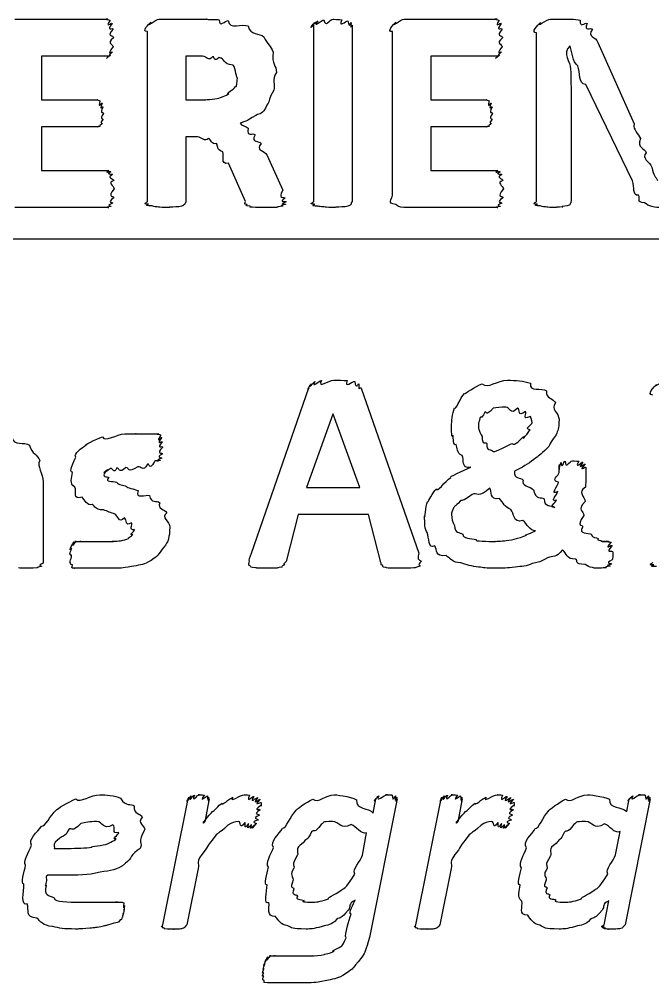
# Model space of a CAD drawing. Header units: millimetres. Extents: x 0 to 216, y 0 to 279.
# Drawn here: x 19.26 to 27.58, y 194.32 to 206.97 of the extents above; entities that cross this region are included whole.
import ezdxf

# ---------------------------------------------------------------- set-up
doc = ezdxf.new("R2010")
doc.units = ezdxf.units.MM
doc.layers.get('0').update_dxf_attribs({"linetype": 'CONTINUOUS'})

msp = doc.modelspace()

# ---------------------------------------------------------------- linework, layer by layer
at = {"color": 0}
for p, q in [((19.2043, 206.965), (20.4281, 206.965)), ((21.0964, 206.965), (21.7303, 206.965)), ((24.3127, 206.965), (25.5364, 206.965)), ((26.2378, 206.965), (26.5079, 206.965)), ((23.1304, 204.573), (23.1304, 206.888)), ((23.632, 206.888), (23.632, 204.573)), ((20.9476, 204.573), (20.9476, 206.805)), ((24.1639, 204.655), (24.1639, 206.805)), ((26.056, 204.578), (26.056, 206.788)), ((26.4969, 206.612), (26.4914, 206.612)), ((26.8607, 206.662), (27.3348, 205.592)), ((20.4281, 206.48), (19.5571, 206.48)), ((19.5571, 206.48), (19.5571, 205.907)), ((21.6697, 206.48), (21.4492, 206.48)), ((21.4492, 206.48), (21.4492, 205.907)), ((25.5364, 206.48), (24.6655, 206.48)), ((24.6655, 206.48), (24.6655, 205.907)), ((22.1272, 206.199), (22.1272, 206.199)), ((27.3127, 204.843), (26.7009, 206.11)), ((26.5079, 206), (26.5079, 204.584)), ((19.5571, 205.907), (20.2958, 205.907)), ((21.4492, 205.907), (21.7027, 205.907)), ((24.6655, 205.907), (25.4041, 205.907)), ((20.2958, 205.554), (19.5571, 205.554)), ((19.5571, 205.554), (19.5571, 204.98)), ((25.4041, 205.554), (24.6655, 205.554)), ((24.6655, 205.554), (24.6655, 204.98)), ((21.6035, 205.421), (21.4492, 205.421)), ((21.4492, 205.421), (21.4492, 204.567)), ((22.513, 205.184), (22.7225, 204.722)), ((22.2319, 204.573), (22.0114, 205.074)), ((19.5571, 204.98), (20.4391, 204.98)), ((24.6655, 204.98), (25.5475, 204.98)), ((20.5107, 204.738), (20.5107, 204.738)), ((25.6191, 204.738), (25.6191, 204.738)), ((22.7666, 204.567), (22.7666, 204.567)), ((20.4391, 204.495), (19.2043, 204.495)), ((25.5475, 204.495), (24.3127, 204.495)), ((12.7, 204.082), (203.2, 204.082)), ((22.3118, 199.956), (23.067, 202.128)), ((23.7505, 202.122), (24.5112, 199.956)), ((23.3812, 201.781), (23.0339, 200.816)), ((23.3867, 201.781), (23.3812, 201.781)), ((23.7339, 200.816), (23.3867, 201.781)), ((25.2911, 201.648), (25.2911, 201.648)), ((26.3495, 201.015), (26.3495, 201.081)), ((26.7022, 201.081), (26.7022, 201.02)), ((19.5778, 200.893), (19.5778, 199.824)), ((23.0339, 200.816), (23.7339, 200.816)), ((22.9237, 200.463), (22.7693, 199.846)), ((23.8497, 200.463), (22.9237, 200.463)), ((24.0096, 199.835), (23.8497, 200.463)), ((24.5856, 200.441), (24.5856, 200.441)), ((24.9384, 200.463), (24.9384, 200.463)), ((21.2397, 200.298), (21.2397, 200.298)), ((21.1487, 195.077), (21.4795, 196.73)), ((21.7551, 196.73), (21.7, 196.427)), ((24.2259, 196.73), (23.8621, 194.911)), ((23.9117, 196.543), (23.9448, 196.73)), ((24.4712, 195.077), (24.8019, 196.73)), ((25.0775, 196.73), (25.0224, 196.427)), ((27.5483, 196.73), (27.2176, 195.077)), ((27.2397, 196.565), (27.2728, 196.73)), ((22.4386, 196.681), (22.4386, 196.681)), ((25.761, 196.681), (25.761, 196.681)), ((20.9117, 196.328), (20.9117, 196.328)), ((20.57, 196.289), (20.57, 196.289)), ((23.7684, 195.991), (23.8235, 196.284)), ((27.0909, 195.997), (27.1515, 196.3)), ((19.7211, 196.08), (19.903, 196.08)), ((21.6118, 195.815), (21.4629, 195.077)), ((24.9342, 195.815), (24.7854, 195.077)), ((19.8424, 195.727), (19.6384, 195.727)), ((26.942, 195.077), (27.0027, 195.391))]:
    msp.add_line(p, q, dxfattribs=at)
for points in [[(20.4281, 206.965), (20.3633, 206.965), (20.4473, 206.961), (20.4556, 206.954)], [(20.4556, 206.954), (20.3812, 206.833), (20.4749, 206.932), (20.4832, 206.91)], [(20.9917, 206.926), (20.9173, 206.846), (21.055, 206.965), (21.0964, 206.965)], [(21.7303, 206.965), (21.682, 206.965), (21.8488, 206.962), (21.8901, 206.959)], [(21.8901, 206.959), (21.8846, 206.843), (21.9728, 206.955), (22.0059, 206.948)], [(22.0059, 206.948), (22.0169, 206.824), (22.1933, 206.912), (22.2705, 206.877)], [(23.1414, 206.921), (23.0601, 206.828), (23.1662, 206.939), (23.1855, 206.943)], [(23.1855, 206.943), (23.1001, 206.839), (23.2324, 206.955), (23.2627, 206.959)], [(23.2627, 206.959), (23.2806, 206.846), (23.3357, 206.965), (23.3839, 206.965)], [(23.3839, 206.965), (23.3757, 206.965), (23.4694, 206.962), (23.4997, 206.959)], [(23.4997, 206.959), (23.439, 206.839), (23.5575, 206.95), (23.5768, 206.943)], [(23.5768, 206.943), (23.5961, 206.828), (23.6127, 206.932), (23.6209, 206.921)], [(24.208, 206.926), (24.1336, 206.846), (24.2714, 206.965), (24.3127, 206.965)], [(25.5364, 206.965), (25.4717, 206.965), (25.5557, 206.961), (25.564, 206.954)], [(25.564, 206.954), (25.4896, 206.833), (25.5833, 206.932), (25.5916, 206.91)], [(26.1056, 206.921), (26.0367, 206.846), (26.1855, 206.965), (26.2378, 206.965)], [(26.5079, 206.965), (26.552, 206.965), (26.5961, 206.961), (26.6292, 206.954)], [(26.6292, 206.954), (26.6182, 206.833), (26.6912, 206.932), (26.7174, 206.91)], [(20.4832, 206.91), (20.3963, 206.791), (20.4942, 206.866), (20.4942, 206.833)], [(20.4942, 206.833), (20.4005, 206.729), (20.4997, 206.766), (20.4997, 206.722)], [(20.9476, 206.805), (20.8594, 206.799), (20.9613, 206.904), (20.9917, 206.926)], [(22.2705, 206.877), (22.2925, 206.751), (22.4193, 206.791), (22.4744, 206.733)], [(23.1304, 206.888), (23.0422, 206.806), (23.1331, 206.91), (23.1414, 206.921)], [(23.6209, 206.921), (23.6113, 206.806), (23.632, 206.899), (23.632, 206.888)], [(24.1639, 206.805), (24.0757, 206.795), (24.1777, 206.9), (24.208, 206.926)], [(25.5916, 206.91), (25.5047, 206.791), (25.6026, 206.866), (25.6026, 206.833)], [(25.6026, 206.833), (25.5089, 206.729), (25.6081, 206.766), (25.6081, 206.722)], [(26.056, 206.788), (25.9678, 206.788), (26.0725, 206.89), (26.1056, 206.921)], [(26.7174, 206.91), (26.6692, 206.791), (26.767, 206.866), (26.7891, 206.833)], [(26.7891, 206.833), (26.7133, 206.725), (26.8345, 206.742), (26.8607, 206.662)], [(20.4997, 206.722), (20.4005, 206.641), (20.497, 206.64), (20.4942, 206.606)], [(22.4744, 206.733), (22.5199, 206.637), (22.5695, 206.612), (22.5957, 206.535)], [(25.6081, 206.722), (25.5089, 206.641), (25.6053, 206.64), (25.6026, 206.606)], [(20.4942, 206.606), (20.3963, 206.46), (20.49, 206.553), (20.4832, 206.535)], [(25.6026, 206.606), (25.5047, 206.46), (25.5984, 206.553), (25.5916, 206.535)], [(26.4914, 206.612), (26.3826, 206.513), (26.5024, 206.411), (26.5024, 206.309)], [(26.5961, 206.353), (26.5259, 206.41), (26.5259, 206.527), (26.4969, 206.612)], [(20.4556, 206.491), (20.3633, 206.405), (20.4391, 206.48), (20.4281, 206.48)], [(20.4832, 206.535), (20.3812, 206.425), (20.4666, 206.502), (20.4556, 206.491)], [(21.8019, 206.474), (21.7523, 206.405), (21.7275, 206.48), (21.6697, 206.48)], [(21.8901, 206.463), (21.8143, 206.398), (21.835, 206.47), (21.8019, 206.474)], [(22.072, 206.364), (21.9246, 206.376), (21.9742, 206.444), (21.8901, 206.463)], [(22.5957, 206.535), (22.575, 206.365), (22.6398, 206.367), (22.6398, 206.265)], [(25.564, 206.491), (25.4717, 206.405), (25.5475, 206.48), (25.5364, 206.48)], [(25.5916, 206.535), (25.4896, 206.425), (25.575, 206.502), (25.564, 206.491)], [(22.1272, 206.199), (22.1161, 206.167), (22.1079, 206.32), (22.072, 206.364)], [(26.5024, 206.309), (26.5038, 206.193), (26.5079, 206.106), (26.5079, 206)], [(26.7009, 206.11), (26.5989, 206.119), (26.632, 206.267), (26.5961, 206.353)], [(22.0996, 206.077), (22.1161, 206.057), (22.1272, 206.155), (22.1272, 206.199)], [(22.6398, 206.265), (22.575, 206.178), (22.6288, 206.102), (22.6067, 206.033)], [(22.0169, 205.989), (21.9618, 205.986), (22.0803, 206.044), (22.0996, 206.077)], [(21.7027, 205.907), (21.6669, 205.907), (21.8323, 205.913), (21.8846, 205.928)], [(21.8846, 205.928), (21.8915, 205.935), (21.9838, 205.963), (22.0169, 205.989)], [(22.6067, 206.033), (22.5351, 205.92), (22.5585, 205.901), (22.5185, 205.846)], [(20.2958, 205.907), (20.2751, 205.907), (20.315, 205.902), (20.3233, 205.896)], [(20.3233, 205.896), (20.293, 205.774), (20.3426, 205.876), (20.3509, 205.862)], [(20.3509, 205.862), (20.3081, 205.748), (20.3619, 205.835), (20.3619, 205.813)], [(20.3619, 205.813), (20.3123, 205.704), (20.3674, 205.763), (20.3674, 205.73)], [(22.5185, 205.846), (22.4537, 205.693), (22.4276, 205.742), (22.3697, 205.703)], [(25.4041, 205.907), (25.3835, 205.907), (25.4234, 205.902), (25.4317, 205.896)], [(25.4317, 205.896), (25.4014, 205.774), (25.451, 205.876), (25.4593, 205.862)], [(25.4593, 205.862), (25.4165, 205.748), (25.4703, 205.835), (25.4703, 205.813)], [(25.4703, 205.813), (25.4207, 205.704), (25.4758, 205.763), (25.4758, 205.73)], [(20.3674, 205.73), (20.3123, 205.638), (20.3647, 205.669), (20.3619, 205.648)], [(22.3697, 205.703), (22.2181, 205.612), (22.2429, 205.628), (22.1657, 205.603)], [(25.4758, 205.73), (25.4207, 205.638), (25.473, 205.669), (25.4703, 205.648)], [(20.3233, 205.559), (20.2751, 205.554), (20.3068, 205.554), (20.2958, 205.554)], [(20.3509, 205.592), (20.293, 205.565), (20.3343, 205.566), (20.3233, 205.559)], [(20.3619, 205.648), (20.3081, 205.594), (20.3577, 205.606), (20.3509, 205.592)], [(22.1657, 205.603), (22.1782, 205.567), (22.2374, 205.562), (22.2705, 205.537)], [(25.4317, 205.559), (25.3835, 205.554), (25.4152, 205.554), (25.4041, 205.554)], [(25.4593, 205.592), (25.4014, 205.565), (25.4427, 205.566), (25.4317, 205.559)], [(25.4703, 205.648), (25.4165, 205.594), (25.4661, 205.606), (25.4593, 205.592)], [(27.3348, 205.592), (27.3196, 205.512), (27.3913, 205.461), (27.4175, 205.399)], [(21.7468, 205.399), (21.7041, 205.347), (21.6586, 205.421), (21.6035, 205.421)], [(22.2705, 205.537), (22.2443, 205.402), (22.3325, 205.485), (22.3587, 205.449)], [(22.3587, 205.449), (22.2994, 205.333), (22.4152, 205.377), (22.4414, 205.333)], [(21.8515, 205.333), (21.7854, 205.318), (21.7868, 205.384), (21.7468, 205.399)], [(21.9342, 205.223), (21.8433, 205.259), (21.8805, 205.303), (21.8515, 205.333)], [(22.4414, 205.333), (22.3504, 205.245), (22.491, 205.239), (22.513, 205.184)], [(27.4175, 205.399), (27.3747, 205.27), (27.4726, 205.274), (27.4946, 205.212)], [(22.0114, 205.074), (21.8956, 205.054), (21.959, 205.179), (21.9342, 205.223)], [(27.4946, 205.212), (27.423, 205.146), (27.5442, 205.087), (27.5663, 205.025)], [(20.4391, 204.98), (20.3702, 204.936), (20.4584, 204.975), (20.4666, 204.964)], [(20.4666, 204.964), (20.3895, 204.917), (20.4845, 204.943), (20.4887, 204.925)], [(20.4887, 204.925), (20.4005, 204.881), (20.5011, 204.881), (20.5052, 204.848)], [(25.5475, 204.98), (25.4786, 204.936), (25.5668, 204.975), (25.575, 204.964)], [(25.575, 204.964), (25.4978, 204.917), (25.5929, 204.943), (25.5971, 204.925)], [(25.5971, 204.925), (25.5089, 204.881), (25.6095, 204.881), (25.6136, 204.848)], [(27.5663, 205.025), (27.5883, 204.906), (27.6173, 204.906), (27.6435, 204.848)], [(20.5052, 204.848), (20.4074, 204.818), (20.5107, 204.782), (20.5107, 204.738)], [(25.6136, 204.848), (25.5157, 204.818), (25.6191, 204.782), (25.6191, 204.738)], [(27.3954, 204.655), (27.3086, 204.646), (27.3458, 204.761), (27.3127, 204.843)], [(20.5107, 204.738), (20.4074, 204.613), (20.508, 204.655), (20.5052, 204.622)], [(22.7225, 204.722), (22.6481, 204.597), (22.7514, 204.639), (22.7555, 204.617)], [(25.6191, 204.738), (25.5157, 204.613), (25.6164, 204.655), (25.6136, 204.622)], [(20.4887, 204.55), (20.3895, 204.513), (20.4777, 204.517), (20.4666, 204.506)], [(20.5052, 204.622), (20.4005, 204.55), (20.4956, 204.568), (20.4887, 204.55)], [(20.9586, 204.539), (20.8594, 204.535), (20.9476, 204.561), (20.9476, 204.573)], [(21.0027, 204.517), (20.8773, 204.517), (20.9696, 204.531), (20.9586, 204.539)], [(21.4492, 204.567), (21.4285, 204.531), (21.4437, 204.545), (21.4326, 204.534)], [(22.2539, 204.534), (22.1933, 204.531), (22.2388, 204.557), (22.2319, 204.573)], [(22.7555, 204.617), (22.6591, 204.557), (22.7666, 204.581), (22.7666, 204.567)], [(22.7666, 204.567), (22.6591, 204.531), (22.7638, 204.545), (22.761, 204.534)], [(23.1414, 204.539), (23.0422, 204.535), (23.1304, 204.561), (23.1304, 204.573)], [(23.1855, 204.512), (23.0601, 204.513), (23.1524, 204.529), (23.1414, 204.539)], [(23.6209, 204.539), (23.5961, 204.513), (23.5989, 204.519), (23.5768, 204.512)], [(23.632, 204.573), (23.6113, 204.535), (23.6279, 204.55), (23.6209, 204.539)], [(24.208, 204.534), (24.0757, 204.546), (24.1639, 204.6), (24.1639, 204.655)], [(25.5971, 204.55), (25.4978, 204.513), (25.586, 204.517), (25.575, 204.506)], [(25.6136, 204.622), (25.5089, 204.55), (25.6039, 204.568), (25.5971, 204.55)], [(26.067, 204.539), (25.9678, 204.535), (26.056, 204.563), (26.056, 204.578)], [(26.1001, 204.517), (25.9815, 204.517), (26.0739, 204.531), (26.067, 204.539)], [(26.4969, 204.545), (26.4886, 204.517), (26.4763, 204.524), (26.4583, 204.517)], [(26.5079, 204.584), (26.5038, 204.542), (26.5038, 204.559), (26.4969, 204.545)], [(27.4726, 204.556), (27.3568, 204.561), (27.4202, 204.614), (27.3954, 204.655)], [(27.5663, 204.506), (27.5291, 204.513), (27.5015, 204.534), (27.4726, 204.556)], [(20.4666, 204.506), (20.3702, 204.495), (20.4501, 204.495), (20.4391, 204.495)], [(21.0743, 204.501), (21.0316, 204.502), (21.0206, 204.509), (21.0027, 204.517)], [(21.2011, 204.495), (21.0936, 204.495), (21.1074, 204.497), (21.0743, 204.501)], [(21.3169, 204.501), (21.1928, 204.495), (21.248, 204.495), (21.2011, 204.495)], [(21.394, 204.512), (21.3734, 204.502), (21.3499, 204.504), (21.3169, 204.501)], [(21.4326, 204.534), (21.4106, 204.513), (21.412, 204.519), (21.394, 204.512)], [(22.2925, 204.512), (22.2071, 204.513), (22.2608, 204.526), (22.2539, 204.534)], [(22.3642, 204.495), (22.2443, 204.498), (22.3104, 204.504), (22.2925, 204.512)], [(22.491, 204.495), (22.4248, 204.495), (22.3973, 204.495), (22.3642, 204.495)], [(22.6398, 204.495), (22.5378, 204.495), (22.553, 204.495), (22.491, 204.495)], [(22.7225, 204.512), (22.6122, 204.498), (22.6756, 204.498), (22.6398, 204.495)], [(22.761, 204.534), (22.6522, 204.513), (22.7445, 204.519), (22.7225, 204.512)], [(23.2627, 204.501), (23.2144, 204.502), (23.2034, 204.508), (23.1855, 204.512)], [(23.3839, 204.495), (23.2806, 204.495), (23.2958, 204.497), (23.2627, 204.501)], [(23.4997, 204.501), (23.3757, 204.495), (23.4308, 204.495), (23.3839, 204.495)], [(23.5768, 204.512), (23.5562, 204.502), (23.5327, 204.504), (23.4997, 204.501)], [(24.3127, 204.495), (24.2521, 204.495), (24.2369, 204.508), (24.208, 204.534)], [(25.575, 204.506), (25.4786, 204.495), (25.5585, 204.495), (25.5475, 204.495)], [(26.1717, 204.501), (26.1331, 204.502), (26.118, 204.509), (26.1001, 204.517)], [(26.2819, 204.495), (26.191, 204.495), (26.2006, 204.497), (26.1717, 204.501)], [(26.3922, 204.501), (26.2792, 204.495), (26.326, 204.495), (26.2819, 204.495)], [(26.4583, 204.517), (26.3385, 204.502), (26.4211, 204.504), (26.3922, 204.501)], [(27.6821, 204.495), (27.5952, 204.495), (27.5994, 204.498), (27.5663, 204.506)], [(23.067, 202.128), (23.0312, 202.064), (23.0835, 202.166), (23.0945, 202.178)], [(23.0945, 202.178), (23.0532, 202.091), (23.1221, 202.202), (23.1442, 202.21)], [(23.1442, 202.21), (23.0973, 202.106), (23.1951, 202.222), (23.2324, 202.222)], [(23.2324, 202.222), (23.1745, 202.109), (23.3261, 202.227), (23.3922, 202.227)], [(23.3922, 202.227), (23.4322, 202.227), (23.5245, 202.224), (23.5686, 202.222)], [(23.5686, 202.222), (23.5204, 202.106), (23.6457, 202.218), (23.6678, 202.21)], [(23.6678, 202.21), (23.6857, 202.091), (23.7119, 202.191), (23.7229, 202.178)], [(23.7229, 202.178), (23.7078, 202.064), (23.7422, 202.147), (23.7505, 202.122)], [(25.1092, 202.051), (25.1147, 202.046), (25.2484, 202.147), (25.3407, 202.178)], [(25.3407, 202.178), (25.4152, 202.109), (25.5419, 202.227), (25.6715, 202.227)], [(25.6715, 202.227), (25.779, 202.227), (25.8892, 202.213), (25.9746, 202.189)], [(25.9746, 202.189), (25.9485, 202.062), (26.129, 202.134), (26.1841, 202.089)], [(27.5814, 202.029), (27.4932, 202.04), (27.598, 202.139), (27.631, 202.172)], [(27.631, 202.172), (27.5621, 202.109), (27.7151, 202.227), (27.7744, 202.227)], [(24.9769, 201.863), (24.9935, 201.822), (25.05, 201.998), (25.1092, 202.051)], [(26.1841, 202.089), (26.1758, 201.973), (26.2792, 201.991), (26.3054, 201.929)], [(26.3054, 201.929), (26.231, 201.848), (26.3495, 201.795), (26.3495, 201.714)], [(24.9384, 201.626), (24.9384, 201.676), (24.9508, 201.789), (24.9769, 201.863)], [(25.3738, 201.808), (25.3201, 201.694), (25.327, 201.766), (25.3132, 201.737)], [(25.4841, 201.858), (25.3752, 201.734), (25.4028, 201.83), (25.3738, 201.808)], [(25.6494, 201.874), (25.5846, 201.874), (25.5309, 201.869), (25.4841, 201.858)], [(25.8038, 201.858), (25.7059, 201.756), (25.7073, 201.874), (25.6494, 201.874)], [(25.9085, 201.814), (25.7941, 201.734), (25.8479, 201.847), (25.8038, 201.858)], [(25.9746, 201.748), (25.8492, 201.698), (25.9374, 201.795), (25.9085, 201.814)], [(24.9549, 201.505), (24.9384, 201.433), (24.9384, 201.585), (24.9384, 201.626)], [(25.3132, 201.737), (25.2911, 201.639), (25.2911, 201.681), (25.2911, 201.648)], [(25.2911, 201.648), (25.2911, 201.579), (25.2939, 201.596), (25.3022, 201.571)], [(25.9691, 201.577), (25.8782, 201.588), (25.9967, 201.637), (25.9967, 201.67)], [(25.9967, 201.67), (25.9967, 201.65), (25.9884, 201.725), (25.9746, 201.748)], [(26.3495, 201.714), (26.3495, 201.577), (26.3357, 201.573), (26.3109, 201.511)], [(20.3577, 201.483), (20.3812, 201.403), (20.5424, 201.521), (20.6499, 201.521)], [(20.6499, 201.521), (20.6568, 201.521), (20.7505, 201.521), (20.7987, 201.521)], [(20.7987, 201.521), (20.756, 201.521), (20.8952, 201.521), (20.9365, 201.521)], [(20.9365, 201.521), (20.9544, 201.521), (21.0096, 201.521), (21.0358, 201.521)], [(21.0358, 201.521), (21.0096, 201.521), (21.0854, 201.521), (21.0964, 201.521)], [(21.0964, 201.521), (21.0358, 201.521), (21.1198, 201.516), (21.1239, 201.505)], [(21.1239, 201.505), (21.0468, 201.385), (21.135, 201.486), (21.135, 201.472)], [(24.999, 201.384), (24.9604, 201.356), (24.9659, 201.468), (24.9549, 201.505)], [(25.3022, 201.571), (25.3091, 201.529), (25.3256, 201.517), (25.3407, 201.488)], [(25.8864, 201.488), (25.8451, 201.411), (25.954, 201.547), (25.9691, 201.577)], [(26.3109, 201.511), (26.1841, 201.337), (26.2516, 201.395), (26.2006, 201.34)], [(19.1644, 201.483), (19.1892, 201.356), (19.3366, 201.424), (19.3959, 201.373)], [(19.3959, 201.373), (19.429, 201.253), (19.5034, 201.254), (19.5337, 201.174)], [(20.005, 201.218), (19.9733, 201.264), (20.0835, 201.334), (20.1428, 201.378)], [(20.1428, 201.378), (20.0904, 201.356), (20.2723, 201.461), (20.3577, 201.483)], [(21.135, 201.472), (21.0495, 201.356), (21.1405, 201.439), (21.1405, 201.417)], [(21.1405, 201.417), (21.0537, 201.315), (21.146, 201.374), (21.146, 201.345)], [(25.0762, 201.24), (25.0004, 201.268), (25.021, 201.34), (24.999, 201.384)], [(25.3407, 201.488), (25.3421, 201.352), (25.3793, 201.428), (25.4014, 201.395)], [(25.4014, 201.395), (25.3904, 201.286), (25.4565, 201.326), (25.4896, 201.29)], [(25.4896, 201.29), (25.5185, 201.286), (25.666, 201.362), (25.7321, 201.395)], [(25.7321, 201.395), (25.7679, 201.352), (25.8492, 201.458), (25.8864, 201.488)], [(21.1405, 201.257), (21.0495, 201.205), (21.1377, 201.216), (21.135, 201.202)], [(21.146, 201.345), (21.0537, 201.249), (21.1432, 201.279), (21.1405, 201.257)], [(26.2006, 201.34), (26.0849, 201.231), (26.0918, 201.236), (26.0187, 201.185)], [(19.5337, 201.174), (19.4868, 201.094), (19.5778, 201.003), (19.5778, 200.893)], [(19.9609, 201.015), (19.9113, 201.021), (19.9747, 201.155), (20.005, 201.218)], [(20.9476, 201.125), (20.8842, 201.01), (20.8676, 201.103), (20.8208, 201.091)], [(21.0358, 201.152), (20.9586, 201.032), (20.9834, 201.136), (20.9476, 201.125)], [(21.0909, 201.169), (21.0054, 201.169), (21.0606, 201.163), (21.0358, 201.152)], [(21.1129, 201.174), (21.0247, 201.169), (21.0978, 201.169), (21.0909, 201.169)], [(21.135, 201.202), (21.0426, 201.18), (21.1239, 201.181), (21.1129, 201.174)], [(25.1919, 201.086), (25.0624, 201.05), (25.1092, 201.192), (25.0762, 201.24)], [(26.0187, 201.185), (25.9416, 201.127), (25.8644, 201.082), (25.7652, 201.031)], [(26.355, 201.119), (26.3563, 201.028), (26.366, 201.138), (26.377, 201.147)], [(26.377, 201.147), (26.3826, 201.043), (26.4101, 201.159), (26.4322, 201.163)], [(26.4322, 201.163), (26.4294, 201.05), (26.4886, 201.169), (26.5259, 201.169)], [(26.5259, 201.169), (26.4997, 201.169), (26.5865, 201.166), (26.6085, 201.163)], [(26.6085, 201.163), (26.5479, 201.047), (26.6526, 201.159), (26.6637, 201.152)], [(26.6637, 201.152), (26.5727, 201.032), (26.6871, 201.136), (26.6912, 201.125)], [(26.6912, 201.125), (26.5837, 201.01), (26.7022, 201.099), (26.7022, 201.081)], [(19.994, 200.822), (19.9113, 200.874), (19.9609, 200.94), (19.9609, 201.015)], [(20.4239, 201.053), (20.3261, 200.97), (20.4074, 201.045), (20.4074, 201.042)], [(20.4074, 201.042), (20.3261, 200.929), (20.4184, 200.973), (20.4404, 200.948)], [(20.468, 201.07), (20.3481, 200.981), (20.4349, 201.06), (20.4239, 201.053)], [(20.5452, 201.075), (20.5066, 200.988), (20.49, 201.072), (20.468, 201.07)], [(20.6609, 201.081), (20.5686, 200.992), (20.5782, 201.078), (20.5452, 201.075)], [(20.8208, 201.091), (20.672, 200.992), (20.7188, 201.081), (20.6609, 201.081)], [(24.9273, 200.948), (24.8901, 200.951), (25.0927, 201.042), (25.1919, 201.086)], [(25.7652, 201.031), (25.761, 200.922), (25.8396, 200.955), (25.8809, 200.915)], [(26.344, 200.888), (26.231, 200.907), (26.3495, 200.973), (26.3495, 201.015)], [(26.3495, 201.081), (26.3495, 201.006), (26.3508, 201.108), (26.355, 201.119)], [(26.7022, 201.02), (26.7022, 200.885), (26.6995, 200.888), (26.6967, 200.822)], [(20.4404, 200.948), (20.3743, 200.882), (20.4983, 200.906), (20.5397, 200.888)], [(20.5397, 200.888), (20.5727, 200.845), (20.6237, 200.851), (20.672, 200.833)], [(24.7399, 200.799), (24.7399, 200.739), (24.8529, 200.9), (24.9273, 200.948)], [(25.8809, 200.915), (25.8451, 200.841), (25.9691, 200.833), (26.0132, 200.788)], [(26.3329, 200.767), (26.2241, 200.706), (26.3398, 200.846), (26.344, 200.888)], [(20.0877, 200.689), (19.9581, 200.65), (20.0188, 200.769), (19.994, 200.822)], [(20.672, 200.833), (20.672, 200.812), (20.7739, 200.799), (20.8263, 200.777)], [(20.8263, 200.777), (20.7739, 200.653), (20.9269, 200.736), (20.9751, 200.711)], [(24.6242, 200.629), (24.6366, 200.635), (24.6876, 200.747), (24.7399, 200.799)], [(25.44, 200.811), (25.298, 200.668), (25.2705, 200.757), (25.2084, 200.728)], [(25.5668, 200.673), (25.4262, 200.65), (25.4758, 200.767), (25.44, 200.811)], [(26.0132, 200.788), (26.0546, 200.64), (26.1083, 200.707), (26.1565, 200.667)], [(26.3164, 200.65), (26.2172, 200.624), (26.3288, 200.725), (26.3329, 200.767)], [(26.6967, 200.822), (26.581, 200.757), (26.694, 200.696), (26.6912, 200.634)], [(20.22, 200.595), (20.1538, 200.576), (20.1276, 200.652), (20.0877, 200.689)], [(20.9751, 200.711), (20.9917, 200.603), (21.0702, 200.653), (21.1074, 200.618)], [(21.1074, 200.618), (21.0688, 200.529), (21.1791, 200.536), (21.2011, 200.485)], [(24.5856, 200.441), (24.5856, 200.397), (24.598, 200.569), (24.6242, 200.629)], [(25.0541, 200.64), (24.9742, 200.554), (24.9838, 200.585), (24.9659, 200.551)], [(25.2084, 200.728), (25.0555, 200.609), (25.0941, 200.668), (25.0541, 200.64)], [(25.7156, 200.529), (25.6398, 200.554), (25.6136, 200.624), (25.5668, 200.673)], [(26.1565, 200.667), (26.151, 200.558), (26.2503, 200.59), (26.2944, 200.557)], [(26.2944, 200.557), (26.202, 200.554), (26.3081, 200.618), (26.3164, 200.65)], [(26.6912, 200.634), (26.5727, 200.514), (26.6816, 200.51), (26.6747, 200.452)], [(20.3688, 200.524), (20.2489, 200.525), (20.2668, 200.569), (20.22, 200.595)], [(20.5176, 200.469), (20.4694, 200.485), (20.4198, 200.504), (20.3688, 200.524)], [(24.9659, 200.551), (24.9384, 200.492), (24.9384, 200.492), (24.9384, 200.463)], [(25.8754, 200.386), (25.7431, 200.342), (25.7666, 200.481), (25.7156, 200.529)], [(20.6444, 200.419), (20.5645, 200.334), (20.5645, 200.454), (20.5176, 200.469)], [(20.7381, 200.353), (20.6416, 200.298), (20.6843, 200.4), (20.6444, 200.419)], [(21.2011, 200.485), (21.1157, 200.426), (21.2397, 200.371), (21.2397, 200.298)], [(24.6187, 200.226), (24.5856, 200.254), (24.5856, 200.364), (24.5856, 200.441)], [(24.9384, 200.463), (24.9384, 200.411), (24.9508, 200.364), (24.9769, 200.32)], [(26.0408, 200.248), (25.9705, 200.245), (25.9305, 200.338), (25.8754, 200.386)], [(26.6747, 200.452), (26.5617, 200.283), (26.665, 200.345), (26.6581, 200.298)], [(20.7767, 200.265), (20.6899, 200.25), (20.7629, 200.331), (20.7381, 200.353)], [(20.7546, 200.199), (20.6899, 200.188), (20.7767, 200.238), (20.7767, 200.265)], [(21.2397, 200.298), (21.2342, 200.146), (21.2204, 200.13), (21.1846, 200.061)], [(24.9769, 200.32), (24.9893, 200.206), (25.039, 200.237), (25.0872, 200.204)], [(25.925, 200.193), (25.8713, 200.183), (26.0036, 200.229), (26.0408, 200.248)], [(26.6581, 200.298), (26.5989, 200.199), (26.7408, 200.229), (26.7739, 200.204)], [(19.9829, 200.105), (19.9333, 199.992), (19.9995, 200.11), (20.0105, 200.11)], [(20.0105, 200.11), (19.9581, 200.11), (20.0449, 200.11), (20.0711, 200.11)], [(20.0711, 200.11), (20.0133, 200.11), (20.1345, 200.11), (20.1759, 200.11)], [(20.1759, 200.11), (20.2117, 200.11), (20.2613, 200.11), (20.3137, 200.11)], [(20.3137, 200.11), (20.3192, 200.11), (20.4308, 200.11), (20.5011, 200.11)], [(20.5011, 200.11), (20.4294, 200.11), (20.5782, 200.113), (20.6113, 200.121)], [(20.6113, 200.121), (20.6168, 200.124), (20.6775, 200.138), (20.6995, 200.149)], [(20.6995, 200.149), (20.6637, 200.15), (20.7436, 200.18), (20.7546, 200.199)], [(24.7179, 200.05), (24.6324, 200.003), (24.6435, 200.16), (24.6187, 200.226)], [(25.0872, 200.204), (25.0844, 200.144), (25.1933, 200.15), (25.2636, 200.133)], [(25.2636, 200.133), (25.2277, 200.11), (25.4193, 200.11), (25.5116, 200.11)], [(25.5116, 200.11), (25.4854, 200.11), (25.6067, 200.113), (25.655, 200.121)], [(25.655, 200.121), (25.6991, 200.124), (25.7486, 200.138), (25.7927, 200.149)], [(25.7927, 200.149), (25.79, 200.146), (25.8837, 200.174), (25.925, 200.193)], [(26.7739, 200.204), (26.7863, 200.15), (26.84, 200.163), (26.8621, 200.149)], [(26.8621, 200.149), (26.8304, 200.121), (26.9021, 200.123), (26.9172, 200.116)], [(26.9172, 200.116), (26.8635, 200.11), (26.9503, 200.11), (26.9613, 200.11)], [(26.9613, 200.11), (26.8897, 200.11), (26.9889, 200.11), (26.9999, 200.11)], [(26.9999, 200.11), (26.9145, 200.11), (27.0247, 200.106), (27.033, 200.099)], [(19.9499, 199.929), (19.903, 199.912), (19.9499, 200), (19.9499, 200.022)], [(19.9499, 200.022), (19.9071, 199.956), (19.9567, 200.062), (19.9609, 200.077)], [(19.9609, 200.077), (19.9182, 199.985), (19.9747, 200.101), (19.9829, 200.105)], [(21.1846, 200.061), (21.0468, 199.893), (21.1019, 199.937), (21.0358, 199.89)], [(24.8667, 199.923), (24.7137, 199.904), (24.7578, 200.002), (24.7179, 200.05)], [(26.3936, 200), (26.3164, 199.882), (26.2668, 199.929), (26.2006, 199.896)], [(26.5644, 199.879), (26.4445, 199.871), (26.4597, 199.952), (26.3936, 200)], [(27.033, 200.099), (26.9296, 199.978), (27.0454, 200.077), (27.0495, 200.055)], [(27.0495, 200.055), (26.9365, 199.937), (27.055, 200.007), (27.055, 199.967)], [(19.9609, 199.802), (19.903, 199.815), (19.9499, 199.873), (19.9499, 199.929)], [(21.0358, 199.89), (20.9145, 199.802), (20.8897, 199.813), (20.7987, 199.791)], [(22.2843, 199.851), (22.2705, 199.846), (22.2966, 199.912), (22.3118, 199.956)], [(24.5112, 199.956), (24.4726, 199.846), (24.5346, 199.875), (24.5387, 199.846)], [(25.0596, 199.829), (24.9494, 199.831), (24.9246, 199.886), (24.8667, 199.923)], [(26.2006, 199.896), (26.0697, 199.82), (26.0697, 199.84), (25.9967, 199.818)], [(26.6912, 199.807), (26.5396, 199.809), (26.6113, 199.849), (26.5644, 199.879)], [(27.0495, 199.868), (26.9338, 199.809), (27.0468, 199.827), (27.044, 199.813)], [(27.055, 199.967), (27.055, 199.853), (27.0523, 199.89), (27.0495, 199.868)], [(19.3738, 199.758), (19.2967, 199.758), (19.2774, 199.759), (19.2526, 199.763)], [(19.4951, 199.763), (19.4069, 199.758), (19.429, 199.758), (19.3738, 199.758)], [(19.5557, 199.78), (19.462, 199.765), (19.5241, 199.766), (19.4951, 199.763)], [(19.5778, 199.824), (19.4868, 199.783), (19.5695, 199.791), (19.5557, 199.78)], [(19.994, 199.758), (19.9182, 199.758), (19.9678, 199.771), (19.9609, 199.802)], [(20.0601, 199.758), (19.9471, 199.758), (20.0077, 199.758), (19.994, 199.758)], [(20.1704, 199.758), (20.1235, 199.758), (20.089, 199.758), (20.0601, 199.758)], [(20.3247, 199.758), (20.2158, 199.758), (20.2172, 199.758), (20.1704, 199.758)], [(20.5121, 199.758), (20.3302, 199.758), (20.3825, 199.758), (20.3247, 199.758)], [(20.7987, 199.791), (20.6168, 199.758), (20.6141, 199.758), (20.5121, 199.758)], [(22.2953, 199.791), (22.2636, 199.794), (22.2801, 199.825), (22.2843, 199.851)], [(22.3669, 199.763), (22.2898, 199.765), (22.3091, 199.776), (22.2953, 199.791)], [(22.4992, 199.758), (22.3559, 199.758), (22.4, 199.759), (22.3669, 199.763)], [(22.6315, 199.758), (22.5833, 199.758), (22.5544, 199.758), (22.4992, 199.758)], [(22.7087, 199.774), (22.6494, 199.76), (22.6646, 199.76), (22.6315, 199.758)], [(22.7473, 199.802), (22.6866, 199.776), (22.7266, 199.781), (22.7087, 199.774)], [(22.7693, 199.846), (22.7046, 199.797), (22.7583, 199.813), (22.7473, 199.802)], [(24.0316, 199.796), (24.0123, 199.794), (24.0164, 199.82), (24.0096, 199.835)], [(24.0702, 199.769), (24.0275, 199.771), (24.0385, 199.785), (24.0316, 199.796)], [(24.1529, 199.758), (24.0647, 199.76), (24.0881, 199.765), (24.0702, 199.769)], [(24.3017, 199.758), (24.1377, 199.758), (24.1887, 199.758), (24.1529, 199.758)], [(24.445, 199.763), (24.3803, 199.758), (24.3637, 199.758), (24.3017, 199.758)], [(24.5222, 199.785), (24.4505, 199.765), (24.4808, 199.766), (24.445, 199.763)], [(24.5387, 199.846), (24.4795, 199.791), (24.536, 199.799), (24.5222, 199.785)], [(25.2911, 199.774), (25.2098, 199.78), (25.1327, 199.803), (25.0596, 199.829)], [(25.5392, 199.758), (25.3711, 199.758), (25.3711, 199.763), (25.2911, 199.774)], [(25.7762, 199.774), (25.6577, 199.758), (25.6232, 199.758), (25.5392, 199.758)], [(25.9967, 199.818), (25.9264, 199.78), (25.8534, 199.785), (25.7762, 199.774)], [(26.7904, 199.769), (26.7353, 199.771), (26.7312, 199.788), (26.6912, 199.807)], [(26.8731, 199.758), (26.7904, 199.758), (26.8194, 199.76), (26.7904, 199.769)], [(26.9668, 199.763), (26.8525, 199.758), (26.9089, 199.758), (26.8731, 199.758)], [(27.022, 199.785), (26.9034, 199.769), (26.9916, 199.77), (26.9668, 199.763)], [(27.044, 199.813), (26.9255, 199.783), (27.033, 199.792), (27.022, 199.785)], [(27.5924, 199.802), (27.4932, 199.797), (27.5814, 199.824), (27.5814, 199.835)], [(27.631, 199.78), (27.507, 199.78), (27.5994, 199.794), (27.5924, 199.802)], [(19.7487, 196.581), (19.7514, 196.594), (19.9113, 196.693), (20.0077, 196.73)], [(20.0077, 196.73), (20.0601, 196.667), (20.2076, 196.785), (20.3219, 196.785)], [(20.3219, 196.785), (20.3991, 196.785), (20.5176, 196.77), (20.592, 196.741)], [(20.592, 196.741), (20.6664, 196.612), (20.7298, 196.681), (20.7739, 196.637)], [(21.4795, 196.73), (21.4464, 196.638), (21.4822, 196.744), (21.4905, 196.752)], [(21.4905, 196.752), (21.4602, 196.653), (21.507, 196.765), (21.5181, 196.769)], [(21.5181, 196.769), (21.4822, 196.664), (21.5429, 196.78), (21.5622, 196.78)], [(21.5622, 196.78), (21.5194, 196.667), (21.6021, 196.785), (21.6283, 196.785)], [(21.6283, 196.785), (21.5704, 196.785), (21.6752, 196.783), (21.6945, 196.78)], [(21.6945, 196.78), (21.6076, 196.664), (21.7248, 196.776), (21.7331, 196.769)], [(21.7331, 196.769), (21.7441, 196.653), (21.7496, 196.759), (21.7496, 196.752)], [(21.7496, 196.752), (21.7468, 196.638), (21.7551, 196.737), (21.7551, 196.73)], [(21.926, 196.675), (21.9094, 196.627), (22.0211, 196.733), (22.0693, 196.752)], [(22.0693, 196.752), (22.0086, 196.667), (22.1699, 196.785), (22.2181, 196.785)], [(22.2181, 196.785), (22.1961, 196.785), (22.2622, 196.783), (22.2843, 196.78)], [(22.2843, 196.78), (22.2402, 196.66), (22.3256, 196.77), (22.3449, 196.763)], [(22.3449, 196.763), (22.276, 196.649), (22.3793, 196.754), (22.3945, 196.747)], [(22.3945, 196.747), (22.3063, 196.634), (22.4193, 196.731), (22.4276, 196.725)], [(22.4276, 196.725), (22.3201, 196.616), (22.4386, 196.698), (22.4386, 196.681)], [(22.892, 196.57), (22.8975, 196.59), (23.0325, 196.687), (23.118, 196.725)], [(23.118, 196.725), (23.1841, 196.667), (23.2958, 196.785), (23.3991, 196.785)], [(23.3991, 196.785), (23.4005, 196.785), (23.6099, 196.763), (23.6913, 196.719)], [(23.6913, 196.719), (23.683, 196.583), (23.8483, 196.62), (23.9117, 196.543)], [(23.9448, 196.73), (23.8897, 196.649), (23.9613, 196.76), (23.9834, 196.769)], [(23.9834, 196.769), (23.9365, 196.667), (24.0468, 196.785), (24.0991, 196.785)], [(24.0991, 196.785), (24.0137, 196.785), (24.1446, 196.783), (24.1598, 196.78)], [(24.1598, 196.78), (24.1653, 196.664), (24.1928, 196.776), (24.2039, 196.769)], [(24.2039, 196.769), (24.1873, 196.653), (24.2204, 196.759), (24.2204, 196.752)], [(24.2204, 196.752), (24.1901, 196.638), (24.2259, 196.737), (24.2259, 196.73)], [(24.8019, 196.73), (24.7688, 196.638), (24.8047, 196.744), (24.8129, 196.752)], [(24.8129, 196.752), (24.7826, 196.653), (24.8295, 196.765), (24.8405, 196.769)], [(24.8405, 196.769), (24.8047, 196.664), (24.8653, 196.78), (24.8846, 196.78)], [(24.8846, 196.78), (24.8419, 196.667), (24.9246, 196.785), (24.9508, 196.785)], [(24.9508, 196.785), (24.8929, 196.785), (24.9976, 196.783), (25.0169, 196.78)], [(25.0169, 196.78), (24.9301, 196.664), (25.0472, 196.776), (25.0555, 196.769)], [(25.0555, 196.769), (25.0665, 196.653), (25.072, 196.759), (25.072, 196.752)], [(25.072, 196.752), (25.0693, 196.638), (25.0775, 196.737), (25.0775, 196.73)], [(25.2484, 196.675), (25.2319, 196.627), (25.3435, 196.733), (25.3917, 196.752)], [(25.3917, 196.752), (25.3311, 196.667), (25.4923, 196.785), (25.5405, 196.785)], [(25.5405, 196.785), (25.5185, 196.785), (25.5846, 196.783), (25.6067, 196.78)], [(25.6067, 196.78), (25.5626, 196.66), (25.648, 196.77), (25.6673, 196.763)], [(25.6673, 196.763), (25.5984, 196.649), (25.7018, 196.754), (25.7169, 196.747)], [(25.7169, 196.747), (25.6287, 196.634), (25.7418, 196.731), (25.75, 196.725)], [(25.75, 196.725), (25.6425, 196.616), (25.761, 196.698), (25.761, 196.681)], [(26.2089, 196.565), (26.2158, 196.587), (26.3495, 196.683), (26.4349, 196.725)], [(26.4349, 196.725), (26.5024, 196.667), (26.614, 196.785), (26.7215, 196.785)], [(26.7215, 196.785), (26.7229, 196.785), (26.9324, 196.765), (27.0137, 196.725)], [(27.0137, 196.725), (27.0054, 196.59), (27.1735, 196.634), (27.2397, 196.565)], [(27.2728, 196.73), (27.219, 196.649), (27.2948, 196.76), (27.3169, 196.769)], [(27.3169, 196.769), (27.2631, 196.667), (27.3734, 196.785), (27.4216, 196.785)], [(27.4216, 196.785), (27.3361, 196.785), (27.4671, 196.783), (27.4822, 196.78)], [(27.4822, 196.78), (27.4877, 196.664), (27.5153, 196.776), (27.5263, 196.769)], [(27.5263, 196.769), (27.5098, 196.653), (27.5428, 196.759), (27.5428, 196.752)], [(27.5428, 196.752), (27.5125, 196.638), (27.5483, 196.737), (27.5483, 196.73)], [(19.5557, 196.372), (19.6012, 196.355), (19.6742, 196.522), (19.7487, 196.581)], [(20.7739, 196.637), (20.7588, 196.523), (20.8566, 196.543), (20.8787, 196.488)], [(21.7992, 196.565), (21.8171, 196.565), (21.8819, 196.645), (21.926, 196.675)], [(22.4276, 196.587), (22.3132, 196.512), (22.4234, 196.54), (22.4166, 196.515)], [(22.4331, 196.642), (22.3173, 196.557), (22.4303, 196.609), (22.4276, 196.587)], [(22.4386, 196.681), (22.4386, 196.59), (22.4359, 196.66), (22.4331, 196.642)], [(22.7211, 196.344), (22.7652, 196.34), (22.8258, 196.504), (22.892, 196.57)], [(25.1216, 196.565), (25.1395, 196.565), (25.2043, 196.645), (25.2484, 196.675)], [(25.75, 196.587), (25.6357, 196.512), (25.7459, 196.54), (25.739, 196.515)], [(25.7555, 196.642), (25.6398, 196.557), (25.7528, 196.609), (25.75, 196.587)], [(25.761, 196.681), (25.761, 196.59), (25.7583, 196.66), (25.7555, 196.642)], [(20.8787, 196.488), (20.8029, 196.413), (20.9117, 196.379), (20.9117, 196.328)], [(21.7, 196.427), (21.6228, 196.358), (21.762, 196.52), (21.7992, 196.565)], [(22.4, 196.449), (22.287, 196.424), (22.3835, 196.416), (22.3725, 196.405)], [(22.4166, 196.515), (22.3022, 196.465), (22.4069, 196.471), (22.4, 196.449)], [(25.0224, 196.427), (24.9452, 196.358), (25.0844, 196.52), (25.1216, 196.565)], [(25.7225, 196.449), (25.6095, 196.424), (25.7059, 196.416), (25.6949, 196.405)], [(25.739, 196.515), (25.6246, 196.465), (25.7294, 196.471), (25.7225, 196.449)], [(26.038, 196.339), (26.0835, 196.336), (26.1428, 196.499), (26.2089, 196.565)], [(19.4235, 196.124), (19.3766, 196.197), (19.5034, 196.295), (19.5557, 196.372)], [(19.914, 196.328), (19.8589, 196.212), (19.8313, 196.256), (19.7983, 196.212)], [(20.0739, 196.405), (19.9499, 196.278), (19.9609, 196.361), (19.914, 196.328)], [(20.2778, 196.432), (20.1855, 196.432), (20.1318, 196.423), (20.0739, 196.405)], [(20.4928, 196.388), (20.355, 196.314), (20.3688, 196.432), (20.2778, 196.432)], [(20.57, 196.289), (20.457, 196.259), (20.5438, 196.362), (20.4928, 196.388)], [(20.9117, 196.328), (20.8029, 196.153), (20.8911, 196.153), (20.8511, 196.08)], [(22.0031, 196.383), (21.8612, 196.252), (21.8998, 196.311), (21.8488, 196.256)], [(22.1464, 196.432), (22.0858, 196.432), (22.0582, 196.416), (22.0031, 196.383)], [(22.2236, 196.421), (22.1547, 196.314), (22.1754, 196.432), (22.1464, 196.432)], [(22.2732, 196.405), (22.1988, 196.303), (22.2457, 196.417), (22.2236, 196.421)], [(22.3118, 196.394), (22.225, 196.292), (22.287, 196.401), (22.2732, 196.405)], [(22.3504, 196.388), (22.2512, 196.285), (22.3256, 196.39), (22.3118, 196.394)], [(22.3725, 196.405), (22.2691, 196.285), (22.3573, 196.388), (22.3504, 196.388)], [(22.5998, 196.091), (22.5516, 196.175), (22.6729, 196.263), (22.7211, 196.344)], [(23.2282, 196.394), (23.129, 196.263), (23.1414, 196.335), (23.1014, 196.295)], [(23.377, 196.432), (23.2172, 196.432), (23.2723, 196.419), (23.2282, 196.394)], [(23.6196, 196.394), (23.4818, 196.314), (23.468, 196.432), (23.377, 196.432)], [(23.8235, 196.284), (23.7422, 196.263), (23.6926, 196.368), (23.6196, 196.394)], [(25.3256, 196.383), (25.1836, 196.252), (25.2222, 196.311), (25.1713, 196.256)], [(25.4689, 196.432), (25.4083, 196.432), (25.3807, 196.416), (25.3256, 196.383)], [(25.5461, 196.421), (25.4772, 196.314), (25.4978, 196.432), (25.4689, 196.432)], [(25.5957, 196.405), (25.5213, 196.303), (25.5681, 196.417), (25.5461, 196.421)], [(25.6343, 196.394), (25.5475, 196.292), (25.6095, 196.401), (25.5957, 196.405)], [(25.6728, 196.388), (25.5736, 196.285), (25.648, 196.39), (25.6343, 196.394)], [(25.6949, 196.405), (25.5916, 196.285), (25.6798, 196.388), (25.6728, 196.388)], [(25.9223, 196.085), (25.8699, 196.171), (25.9898, 196.257), (26.038, 196.339)], [(26.5452, 196.394), (26.4473, 196.263), (26.4583, 196.333), (26.4184, 196.289)], [(26.6995, 196.432), (26.5396, 196.432), (26.592, 196.419), (26.5452, 196.394)], [(26.9475, 196.4), (26.8042, 196.314), (26.7904, 196.432), (26.6995, 196.432)], [(27.1515, 196.3), (27.0688, 196.27), (27.0206, 196.377), (26.9475, 196.4)], [(19.7983, 196.212), (19.6742, 196.126), (19.739, 196.126), (19.7211, 196.08)], [(20.4211, 196.14), (20.4129, 196.137), (20.5148, 196.18), (20.5369, 196.207)], [(20.5369, 196.207), (20.457, 196.19), (20.57, 196.259), (20.57, 196.289)], [(21.8488, 196.256), (21.7579, 196.142), (21.7496, 196.135), (21.7055, 196.058)], [(23.1014, 196.295), (23.0477, 196.181), (23.0243, 196.207), (22.9912, 196.152)], [(25.1713, 196.256), (25.0803, 196.142), (25.072, 196.135), (25.0279, 196.058)], [(26.4184, 196.289), (26.3701, 196.179), (26.3467, 196.201), (26.3136, 196.146)], [(19.3463, 195.859), (19.3077, 195.903), (19.3904, 196.035), (19.4235, 196.124)], [(19.903, 196.08), (20.0201, 196.08), (20.1318, 196.085), (20.2172, 196.096)], [(20.2172, 196.096), (20.1896, 196.102), (20.3688, 196.121), (20.4211, 196.14)], [(20.8511, 196.08), (20.7216, 196.005), (20.7464, 195.942), (20.6582, 195.887)], [(22.5337, 195.832), (22.4896, 195.884), (22.5695, 196.005), (22.5998, 196.091)], [(22.9912, 196.152), (22.8672, 196.071), (22.9361, 196.041), (22.914, 195.986)], [(25.8561, 195.826), (25.812, 195.877), (25.8919, 195.997), (25.9223, 196.085)], [(26.3136, 196.146), (26.1896, 196.071), (26.2585, 196.038), (26.2365, 195.98)], [(21.7055, 196.058), (21.5567, 195.873), (21.6338, 195.903), (21.6118, 195.815)], [(22.914, 195.986), (22.8272, 195.844), (22.881, 195.876), (22.8699, 195.821)], [(23.6692, 195.743), (23.6279, 195.815), (23.7464, 195.903), (23.7684, 195.991)], [(25.0279, 196.058), (24.8791, 195.873), (24.9563, 195.903), (24.9342, 195.815)], [(26.2365, 195.98), (26.1497, 195.84), (26.2034, 195.87), (26.1924, 195.815)], [(26.9916, 195.743), (26.9503, 195.815), (27.0688, 195.905), (27.0909, 195.997)], [(19.3242, 195.611), (19.2746, 195.608), (19.3311, 195.771), (19.3463, 195.859)], [(20.6582, 195.887), (20.5493, 195.782), (20.4625, 195.794), (20.3274, 195.766)], [(22.5171, 195.6), (22.4634, 195.594), (22.5227, 195.746), (22.5337, 195.832)], [(22.8699, 195.821), (22.8093, 195.734), (22.8589, 195.713), (22.8589, 195.666)], [(25.8396, 195.6), (25.7859, 195.591), (25.8451, 195.741), (25.8561, 195.826)], [(26.1924, 195.815), (26.1317, 195.73), (26.1813, 195.711), (26.1813, 195.666)], [(19.6384, 195.727), (19.5943, 195.705), (19.6246, 195.68), (19.6219, 195.655)], [(20.3274, 195.766), (20.1593, 195.727), (20.0298, 195.727), (19.8424, 195.727)], [(23.5149, 195.55), (23.5397, 195.546), (23.6251, 195.669), (23.6692, 195.743)], [(26.8373, 195.55), (26.8621, 195.546), (26.9475, 195.669), (26.9916, 195.743)], [(19.3683, 195.352), (19.2746, 195.315), (19.3242, 195.512), (19.3242, 195.611)], [(19.6219, 195.655), (19.586, 195.539), (19.6164, 195.612), (19.6164, 195.594)], [(19.6164, 195.594), (19.586, 195.451), (19.6508, 195.469), (19.7211, 195.429)], [(22.5392, 195.369), (22.4634, 195.326), (22.5171, 195.519), (22.5171, 195.6)], [(22.8589, 195.666), (22.8093, 195.529), (22.8617, 195.586), (22.8699, 195.55)], [(25.8616, 195.385), (25.7859, 195.451), (25.8396, 195.526), (25.8396, 195.6)], [(26.1813, 195.666), (26.1317, 195.535), (26.1841, 195.597), (26.1924, 195.562)], [(26.1924, 195.562), (26.1455, 195.465), (26.2117, 195.497), (26.231, 195.468)], [(19.7211, 195.429), (19.7266, 195.374), (19.9058, 195.374), (20.0684, 195.374)], [(22.8699, 195.55), (22.8272, 195.454), (22.8975, 195.482), (22.9196, 195.457)], [(22.9196, 195.457), (22.8713, 195.403), (22.9691, 195.41), (23.0022, 195.396)], [(23.3219, 195.418), (23.3054, 195.436), (23.4556, 195.495), (23.5149, 195.55)], [(26.231, 195.468), (26.1869, 195.41), (26.2806, 195.419), (26.3136, 195.402)], [(26.6444, 195.418), (26.6278, 195.436), (26.7781, 195.495), (26.8373, 195.55)], [(19.4951, 195.165), (19.3325, 195.167), (19.3973, 195.278), (19.3683, 195.352)], [(20.0684, 195.374), (20.0822, 195.374), (20.2144, 195.374), (20.2778, 195.374)], [(20.2778, 195.374), (20.3247, 195.374), (20.3936, 195.374), (20.4377, 195.374)], [(20.4377, 195.374), (20.417, 195.374), (20.5231, 195.374), (20.5534, 195.374)], [(20.5534, 195.374), (20.4763, 195.374), (20.603, 195.374), (20.6141, 195.374)], [(20.6141, 195.374), (20.6155, 195.374), (20.632, 195.37), (20.6361, 195.363)], [(20.6361, 195.363), (20.6265, 195.242), (20.6471, 195.344), (20.6471, 195.33)], [(20.6471, 195.33), (20.6265, 195.211), (20.6444, 195.298), (20.6416, 195.281)], [(22.6274, 195.187), (22.4965, 195.182), (22.5571, 195.298), (22.5392, 195.369)], [(23.0022, 195.396), (22.9374, 195.374), (23.0753, 195.374), (23.1235, 195.374)], [(23.1235, 195.374), (23.169, 195.374), (23.2558, 195.388), (23.3219, 195.418)], [(23.6747, 195.402), (23.57, 195.348), (23.6251, 195.314), (23.581, 195.27)], [(23.6196, 195.214), (23.5727, 195.231), (23.6595, 195.358), (23.6747, 195.402)], [(25.9388, 195.203), (25.8148, 195.198), (25.8754, 195.319), (25.8616, 195.385)], [(26.3136, 195.402), (26.253, 195.374), (26.3908, 195.374), (26.4459, 195.374)], [(26.4459, 195.374), (26.4914, 195.374), (26.5782, 195.388), (26.6444, 195.418)], [(27.0027, 195.391), (26.8993, 195.348), (26.9586, 195.314), (26.9145, 195.27)], [(20.6141, 195.181), (20.5975, 195.112), (20.5975, 195.153), (20.5865, 195.143)], [(20.6306, 195.231), (20.6113, 195.143), (20.621, 195.195), (20.6141, 195.181)], [(20.6416, 195.281), (20.6196, 195.179), (20.6334, 195.249), (20.6306, 195.231)], [(22.7873, 195.065), (22.6949, 195.079), (22.6673, 195.134), (22.6274, 195.187)], [(23.581, 195.27), (23.4818, 195.143), (23.4845, 195.184), (23.4267, 195.148)], [(23.5534, 194.905), (23.5286, 194.952), (23.5975, 195.133), (23.6196, 195.214)], [(26.0987, 195.071), (26.0105, 195.088), (25.9788, 195.148), (25.9388, 195.203)], [(26.9145, 195.27), (26.8111, 195.143), (26.818, 195.184), (26.7601, 195.148)], [(19.7046, 195.054), (19.5612, 195.068), (19.5502, 195.116), (19.4951, 195.165)], [(20.0022, 195.021), (19.8479, 195.021), (19.7886, 195.032), (19.7046, 195.054)], [(20.366, 195.06), (20.2696, 195.035), (20.2558, 195.039), (20.1896, 195.032)], [(20.5038, 195.098), (20.377, 195.057), (20.4211, 195.071), (20.366, 195.06)], [(20.5865, 195.143), (20.5714, 195.088), (20.5438, 195.112), (20.5038, 195.098)], [(21.1487, 195.049), (21.1074, 195.046), (21.1487, 195.065), (21.1487, 195.077)], [(21.1708, 195.032), (21.1116, 195.035), (21.1515, 195.045), (21.1487, 195.049)], [(21.4464, 195.049), (21.4202, 195.035), (21.4326, 195.039), (21.4188, 195.032)], [(21.4629, 195.077), (21.4313, 195.046), (21.4533, 195.056), (21.4464, 195.049)], [(23.0298, 195.021), (22.8272, 195.021), (22.8534, 195.035), (22.7873, 195.065)], [(23.2392, 195.054), (23.1097, 195.021), (23.0987, 195.021), (23.0298, 195.021)], [(23.4267, 195.148), (23.3674, 195.068), (23.3081, 195.079), (23.2392, 195.054)], [(24.4712, 195.049), (24.4299, 195.046), (24.4712, 195.065), (24.4712, 195.077)], [(24.4933, 195.032), (24.434, 195.035), (24.474, 195.045), (24.4712, 195.049)], [(24.7688, 195.049), (24.7427, 195.035), (24.7551, 195.039), (24.7413, 195.032)], [(24.7854, 195.077), (24.7537, 195.046), (24.7758, 195.056), (24.7688, 195.049)], [(26.3522, 195.021), (26.1428, 195.021), (26.1648, 195.038), (26.0987, 195.071)], [(26.5672, 195.054), (26.4363, 195.021), (26.4253, 195.021), (26.3522, 195.021)], [(26.7601, 195.148), (26.6967, 195.068), (26.6402, 195.079), (26.5672, 195.054)], [(26.942, 195.049), (26.8704, 195.046), (26.9379, 195.065), (26.942, 195.077)], [(26.9586, 195.032), (26.8773, 195.035), (26.9448, 195.045), (26.942, 195.049)], [(27.2176, 195.077), (27.1708, 195.039), (27.1984, 195.043), (27.1735, 195.032)], [(20.1896, 195.032), (20.0243, 195.021), (20.0642, 195.021), (20.0022, 195.021)], [(21.2149, 195.021), (21.1336, 195.024), (21.1818, 195.028), (21.1708, 195.032)], [(21.2921, 195.021), (21.1708, 195.021), (21.2328, 195.021), (21.2149, 195.021)], [(21.3692, 195.021), (21.2328, 195.021), (21.321, 195.021), (21.2921, 195.021)], [(21.4188, 195.032), (21.394, 195.024), (21.3913, 195.024), (21.3692, 195.021)], [(24.5374, 195.021), (24.456, 195.024), (24.5043, 195.028), (24.4933, 195.032)], [(24.6145, 195.021), (24.4933, 195.021), (24.5553, 195.021), (24.5374, 195.021)], [(24.6917, 195.021), (24.5553, 195.021), (24.6435, 195.021), (24.6145, 195.021)], [(24.7413, 195.032), (24.7165, 195.024), (24.7137, 195.024), (24.6917, 195.021)], [(26.9971, 195.021), (26.8952, 195.024), (26.9696, 195.028), (26.9586, 195.032)], [(27.0633, 195.021), (26.9282, 195.021), (27.0151, 195.021), (26.9971, 195.021)], [(27.1735, 195.032), (27.1239, 195.021), (27.1143, 195.021), (27.0633, 195.021)], [(23.3991, 194.729), (23.3274, 194.728), (23.4721, 194.772), (23.4983, 194.801)], [(23.4983, 194.801), (23.4956, 194.787), (23.5424, 194.866), (23.5534, 194.905)], [(23.8621, 194.911), (23.8084, 194.732), (23.807, 194.726), (23.7629, 194.652)], [(23.0904, 194.668), (23.1469, 194.668), (23.2144, 194.674), (23.2668, 194.685)], [(23.2668, 194.685), (23.2503, 194.688), (23.3619, 194.707), (23.3991, 194.729)], [(22.4786, 194.503), (22.4414, 194.459), (22.4855, 194.542), (22.4896, 194.564)], [(22.4896, 194.564), (22.4482, 194.501), (22.4978, 194.601), (22.5061, 194.619)], [(22.5061, 194.619), (22.4634, 194.534), (22.5199, 194.647), (22.5282, 194.657)], [(22.5282, 194.657), (22.4813, 194.551), (22.5516, 194.668), (22.5668, 194.668)], [(22.5668, 194.668), (22.5116, 194.668), (22.5998, 194.668), (22.6219, 194.668)], [(22.6219, 194.668), (22.5585, 194.668), (22.6798, 194.668), (22.7211, 194.668)], [(22.7211, 194.668), (22.7569, 194.668), (22.8107, 194.668), (22.8699, 194.668)], [(22.8699, 194.668), (22.8755, 194.668), (23.0022, 194.668), (23.0904, 194.668)], [(23.7629, 194.652), (23.6031, 194.463), (23.6609, 194.513), (23.592, 194.465)], [(22.473, 194.448), (22.4345, 194.423), (22.4744, 194.485), (22.4786, 194.503)], [(22.473, 194.404), (22.4345, 194.386), (22.473, 194.43), (22.473, 194.448)], [(23.592, 194.465), (23.4625, 194.368), (23.439, 194.381), (23.344, 194.354)], [(22.4786, 194.344), (22.4345, 194.349), (22.473, 194.379), (22.473, 194.404)], [(22.5227, 194.316), (22.4455, 194.316), (22.4855, 194.326), (22.4786, 194.344)], [(22.7266, 194.316), (22.6357, 194.316), (22.5737, 194.316), (22.5227, 194.316)], [(23.0188, 194.316), (22.8093, 194.316), (22.8148, 194.316), (22.7266, 194.316)], [(23.344, 194.354), (23.1538, 194.316), (23.14, 194.316), (23.0188, 194.316)]]:
    msp.add_open_spline(points, degree=3, dxfattribs=at)

doc.saveas('drawing.dxf')
